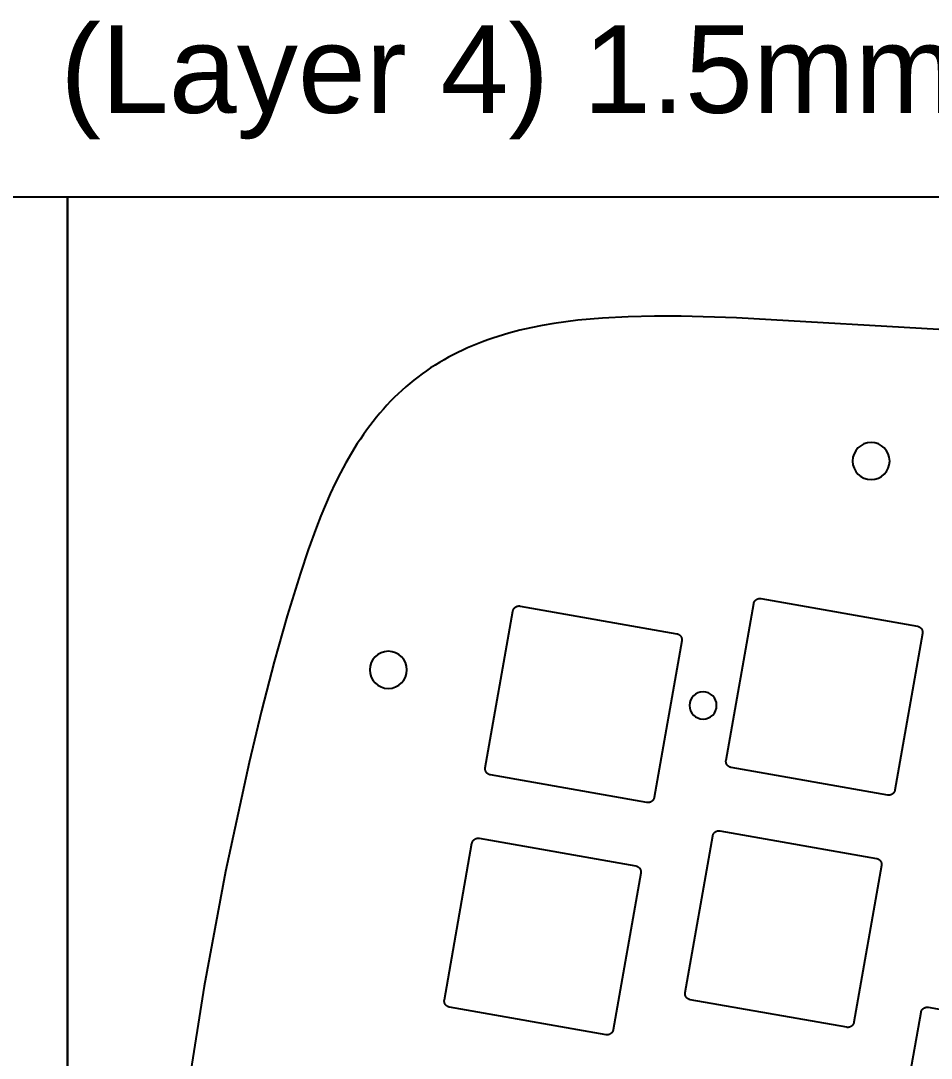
# Model space of a CAD drawing. Extents: x -770 to 754, y -86 to 233.
# Drawn here: x 140.9 to 214.4, y 149 to 232.8 of the extents above; entities that cross this region are included whole.
import ezdxf

# ---------------------------------------------------------------- set-up
doc = ezdxf.new("R2010")
doc.units = 0
doc.layers.add('2D_ACR_PLOT$CUT2', color=3, linetype='CONTINUOUS')
doc.layers.add('2D_ACR_PLOT$NOPRINT', color=200, linetype='CONTINUOUS')
doc.styles.add('ARIAL_REGULAR', font='arial.ttf')

msp = doc.modelspace()

# ---------------------------------------------------------------- linework, layer by layer
at = {"layer": '2D_ACR_PLOT$CUT2'}
for p, q in [((187.898, 208.755), (186.89, 208.674)), ((189.959, 208.865), (187.898, 208.755)), ((192.076, 208.914), (189.959, 208.865)), ((194.244, 208.91), (192.076, 208.914)), ((198.711, 208.782), (194.244, 208.91)), ((217.547, 207.68), (198.711, 208.782)), ((182.105, 207.974), (181.203, 207.767)), ((183.027, 208.157), (182.105, 207.974)), ((183.966, 208.317), (183.027, 208.157)), ((184.924, 208.457), (183.966, 208.317)), ((185.899, 208.575), (184.924, 208.457)), ((186.89, 208.674), (185.899, 208.575)), ((179.033, 207.142), (178.614, 206.998)), ((179.457, 207.28), (179.033, 207.142)), ((180.32, 207.536), (179.457, 207.28)), ((181.203, 207.767), (180.32, 207.536)), ((176.991, 206.353), (176.599, 206.175)), ((177.389, 206.525), (176.991, 206.353)), ((177.792, 206.689), (177.389, 206.525)), ((178.201, 206.847), (177.792, 206.689)), ((178.614, 206.998), (178.201, 206.847)), ((175.083, 205.39), (174.718, 205.176)), ((175.454, 205.597), (175.083, 205.39)), ((175.83, 205.797), (175.454, 205.597)), ((176.212, 205.989), (175.83, 205.797)), ((176.599, 206.175), (176.212, 205.989)), ((174.004, 204.726), (173.655, 204.49)), ((174.358, 204.955), (174.004, 204.726)), ((174.718, 205.176), (174.358, 204.955)), ((172.643, 203.737), (172.316, 203.471)), ((172.975, 203.995), (172.643, 203.737)), ((173.312, 204.246), (172.975, 203.995)), ((173.655, 204.49), (173.312, 204.246)), ((171.68, 202.918), (171.37, 202.63)), ((171.995, 203.198), (171.68, 202.918)), ((172.316, 203.471), (171.995, 203.198)), ((170.768, 202.032), (170.474, 201.722)), ((171.066, 202.335), (170.768, 202.032)), ((171.37, 202.63), (171.066, 202.335)), ((170.187, 201.405), (169.904, 201.081)), ((170.474, 201.722), (170.187, 201.405)), ((169.356, 200.41), (169.09, 200.065)), ((169.628, 200.749), (169.356, 200.41)), ((169.904, 201.081), (169.628, 200.749)), ((168.829, 199.712), (168.574, 199.353)), ((169.09, 200.065), (168.829, 199.712)), ((168.323, 198.987), (168.078, 198.614)), ((168.574, 199.353), (168.323, 198.987)), ((167.602, 197.85), (167.146, 197.06)), ((168.078, 198.614), (167.602, 197.85)), ((167.146, 197.06), (166.709, 196.247)), ((166.709, 196.247), (166.29, 195.411)), ((166.29, 195.411), (165.889, 194.555)), ((165.889, 194.555), (165.504, 193.679)), ((165.504, 193.679), (165.135, 192.786)), ((165.135, 192.786), (164.78, 191.877)), ((164.78, 191.877), (164.108, 190.024)), ((164.108, 190.024), (163.479, 188.137)), ((163.479, 188.137), (162.419, 184.695)), ((200.397, 186.061), (200.413, 186.068)), ((200.413, 186.068), (200.429, 186.074)), ((200.429, 186.074), (200.445, 186.079)), ((200.445, 186.079), (200.461, 186.084)), ((200.461, 186.084), (200.478, 186.088)), ((200.478, 186.088), (200.495, 186.092)), ((200.495, 186.092), (200.511, 186.095)), ((200.511, 186.095), (200.528, 186.097)), ((200.528, 186.097), (200.545, 186.099)), ((200.545, 186.099), (200.562, 186.101)), ((200.562, 186.101), (200.579, 186.102)), ((200.579, 186.102), (200.596, 186.102)), ((200.596, 186.102), (200.614, 186.101)), ((200.614, 186.101), (200.631, 186.1)), ((200.631, 186.1), (200.648, 186.099)), ((200.648, 186.099), (200.665, 186.097)), ((200.665, 186.097), (200.681, 186.094)), ((200.681, 186.094), (213.336, 183.863)), ((180.694, 185.218), (180.702, 185.233)), ((180.702, 185.233), (180.71, 185.248)), ((180.71, 185.248), (180.719, 185.263)), ((180.719, 185.263), (180.728, 185.277)), ((180.728, 185.277), (180.737, 185.291)), ((180.737, 185.291), (180.748, 185.305)), ((180.748, 185.305), (180.758, 185.318)), ((180.758, 185.318), (180.769, 185.331)), ((180.769, 185.331), (180.781, 185.344)), ((180.781, 185.344), (180.793, 185.356)), ((180.793, 185.356), (180.805, 185.368)), ((180.805, 185.368), (180.818, 185.379)), ((180.818, 185.379), (180.831, 185.39)), ((180.831, 185.39), (180.844, 185.401)), ((180.844, 185.401), (180.858, 185.411)), ((180.858, 185.411), (180.872, 185.42)), ((180.872, 185.42), (180.887, 185.43)), ((180.887, 185.43), (180.901, 185.438)), ((180.901, 185.438), (180.916, 185.446)), ((180.916, 185.446), (180.932, 185.454)), ((180.932, 185.454), (180.947, 185.461)), ((180.947, 185.461), (180.963, 185.467)), ((180.963, 185.467), (180.979, 185.473)), ((180.979, 185.473), (180.995, 185.478)), ((180.995, 185.478), (181.012, 185.483)), ((181.012, 185.483), (181.028, 185.488)), ((181.028, 185.488), (181.045, 185.491)), ((181.045, 185.491), (181.062, 185.494)), ((181.062, 185.494), (181.079, 185.497)), ((181.079, 185.497), (181.096, 185.499)), ((181.096, 185.499), (181.113, 185.5)), ((181.113, 185.5), (181.13, 185.501)), ((181.13, 185.501), (181.147, 185.501)), ((181.147, 185.501), (181.164, 185.501)), ((181.164, 185.501), (181.181, 185.5)), ((181.181, 185.5), (181.198, 185.499)), ((181.198, 185.499), (181.215, 185.496)), ((181.215, 185.496), (181.232, 185.494)), ((181.232, 185.494), (193.886, 183.262)), ((197.871, 173.034), (200.102, 185.689)), ((200.102, 185.689), (200.105, 185.705)), ((200.105, 185.705), (200.109, 185.722)), ((200.109, 185.722), (200.114, 185.739)), ((200.114, 185.739), (200.119, 185.755)), ((200.119, 185.755), (200.124, 185.771)), ((200.124, 185.771), (200.13, 185.787)), ((200.13, 185.787), (200.137, 185.803)), ((200.137, 185.803), (200.144, 185.818)), ((200.144, 185.818), (200.151, 185.833)), ((200.151, 185.833), (200.16, 185.848)), ((200.16, 185.848), (200.168, 185.863)), ((200.168, 185.863), (200.178, 185.878)), ((200.178, 185.878), (200.187, 185.892)), ((200.187, 185.892), (200.197, 185.905)), ((200.197, 185.905), (200.208, 185.919)), ((200.208, 185.919), (200.219, 185.932)), ((200.219, 185.932), (200.23, 185.944)), ((200.23, 185.944), (200.242, 185.957)), ((200.242, 185.957), (200.255, 185.968)), ((200.255, 185.968), (200.267, 185.98)), ((200.267, 185.98), (200.28, 185.991)), ((200.28, 185.991), (200.294, 186.001)), ((200.294, 186.001), (200.308, 186.011)), ((200.308, 186.011), (200.322, 186.021)), ((200.322, 186.021), (200.336, 186.03)), ((200.336, 186.03), (200.351, 186.039)), ((200.351, 186.039), (200.366, 186.047)), ((200.366, 186.047), (200.382, 186.054)), ((200.382, 186.054), (200.397, 186.061)), ((162.419, 184.695), (161.37, 180.981)), ((178.421, 172.433), (180.652, 185.088)), ((180.652, 185.088), (180.656, 185.105)), ((180.656, 185.105), (180.659, 185.122)), ((180.659, 185.122), (180.664, 185.138)), ((180.664, 185.138), (180.669, 185.154)), ((180.669, 185.154), (180.674, 185.171)), ((180.674, 185.171), (180.68, 185.187)), ((180.68, 185.187), (180.687, 185.202)), ((180.687, 185.202), (180.694, 185.218)), ((213.336, 183.863), (213.353, 183.86)), ((213.353, 183.86), (213.37, 183.856)), ((213.37, 183.856), (213.386, 183.851)), ((213.386, 183.851), (213.402, 183.846)), ((213.402, 183.846), (213.419, 183.841)), ((213.419, 183.841), (213.435, 183.835)), ((213.435, 183.835), (213.45, 183.828)), ((213.45, 183.828), (213.466, 183.821)), ((213.466, 183.821), (213.481, 183.813)), ((213.481, 183.813), (213.496, 183.805)), ((213.496, 183.805), (213.511, 183.797)), ((213.511, 183.797), (213.525, 183.787)), ((213.525, 183.787), (213.539, 183.778)), ((213.539, 183.778), (213.553, 183.768)), ((213.553, 183.768), (213.566, 183.757)), ((213.566, 183.757), (213.579, 183.746)), ((213.579, 183.746), (213.592, 183.735)), ((213.592, 183.735), (213.604, 183.723)), ((213.604, 183.723), (213.616, 183.71)), ((213.616, 183.71), (213.627, 183.698)), ((213.627, 183.698), (213.638, 183.684)), ((213.638, 183.684), (213.649, 183.671)), ((213.649, 183.671), (213.659, 183.657)), ((213.659, 183.657), (213.668, 183.643)), ((213.668, 183.643), (213.678, 183.629)), ((213.678, 183.629), (213.686, 183.614)), ((213.686, 183.614), (213.694, 183.599)), ((213.694, 183.599), (213.702, 183.583)), ((213.702, 183.583), (213.709, 183.568)), ((213.709, 183.568), (213.715, 183.552)), ((213.715, 183.552), (213.721, 183.536)), ((193.886, 183.262), (193.903, 183.259)), ((193.903, 183.259), (193.92, 183.255)), ((193.92, 183.255), (193.936, 183.251)), ((193.936, 183.251), (193.953, 183.246)), ((193.953, 183.246), (193.969, 183.24)), ((193.969, 183.24), (193.985, 183.234)), ((193.985, 183.234), (194.001, 183.228)), ((194.001, 183.228), (194.016, 183.221)), ((194.016, 183.221), (194.031, 183.213)), ((194.031, 183.213), (194.046, 183.205)), ((194.046, 183.205), (194.061, 183.196)), ((194.061, 183.196), (194.075, 183.187)), ((194.075, 183.187), (194.089, 183.177)), ((194.089, 183.177), (194.103, 183.167)), ((194.103, 183.167), (194.117, 183.157)), ((194.117, 183.157), (194.13, 183.146)), ((194.13, 183.146), (194.142, 183.134)), ((194.142, 183.134), (194.154, 183.122)), ((194.154, 183.122), (194.166, 183.11)), ((194.166, 183.11), (194.178, 183.097)), ((194.178, 183.097), (194.189, 183.084)), ((194.189, 183.084), (194.199, 183.071)), ((194.199, 183.071), (194.209, 183.057)), ((194.209, 183.057), (194.219, 183.043)), ((194.219, 183.043), (194.228, 183.028)), ((194.228, 183.028), (194.236, 183.013)), ((194.236, 183.013), (194.244, 182.998)), ((194.244, 182.998), (194.252, 182.983)), ((194.252, 182.983), (194.259, 182.967)), ((194.259, 182.967), (194.265, 182.952)), ((194.265, 182.952), (194.271, 182.936)), ((194.271, 182.936), (194.277, 182.919)), ((194.277, 182.919), (194.282, 182.903)), ((194.282, 182.903), (194.286, 182.886)), ((194.286, 182.886), (194.29, 182.87)), ((194.29, 182.87), (194.293, 182.853)), ((194.293, 182.853), (194.295, 182.836)), ((194.295, 182.836), (194.297, 182.819)), ((194.297, 182.717), (194.295, 182.7)), ((194.297, 182.819), (194.299, 182.802)), ((194.298, 182.734), (194.297, 182.717)), ((194.299, 182.751), (194.298, 182.734)), ((194.299, 182.802), (194.299, 182.785)), ((194.299, 182.785), (194.3, 182.768)), ((194.3, 182.768), (194.299, 182.751)), ((213.742, 183.284), (211.51, 170.629)), ((213.721, 183.536), (213.726, 183.52)), ((213.726, 183.52), (213.731, 183.503)), ((213.731, 183.503), (213.736, 183.487)), ((213.736, 183.487), (213.739, 183.47)), ((213.739, 183.47), (213.742, 183.453)), ((213.742, 183.453), (213.745, 183.437)), ((213.744, 183.3), (213.742, 183.284)), ((213.747, 183.317), (213.744, 183.3)), ((213.745, 183.437), (213.747, 183.42)), ((213.747, 183.42), (213.748, 183.403)), ((213.748, 183.334), (213.747, 183.317)), ((213.748, 183.403), (213.749, 183.386)), ((213.749, 183.351), (213.748, 183.334)), ((213.749, 183.386), (213.749, 183.369)), ((213.749, 183.369), (213.749, 183.351)), ((194.292, 182.683), (192.061, 170.028)), ((194.295, 182.7), (194.292, 182.683)), ((161.37, 180.981), (160.338, 177.029)), ((160.338, 177.029), (159.332, 172.868)), ((159.332, 172.868), (157.422, 164.051)), ((197.863, 172.949), (197.864, 172.966)), ((197.863, 172.932), (197.863, 172.949)), ((197.864, 172.915), (197.863, 172.932)), ((197.864, 172.983), (197.866, 173)), ((197.864, 172.966), (197.864, 172.983)), ((197.866, 172.898), (197.864, 172.915)), ((197.866, 173), (197.868, 173.017)), ((197.868, 172.881), (197.866, 172.898)), ((197.868, 173.017), (197.871, 173.034)), ((197.87, 172.864), (197.868, 172.881)), ((197.873, 172.847), (197.87, 172.864)), ((197.877, 172.83), (197.873, 172.847)), ((197.881, 172.814), (197.877, 172.83)), ((197.886, 172.798), (197.881, 172.814)), ((197.891, 172.781), (197.886, 172.798)), ((197.897, 172.765), (197.891, 172.781)), ((197.904, 172.75), (197.897, 172.765)), ((197.911, 172.734), (197.904, 172.75)), ((197.918, 172.719), (197.911, 172.734)), ((197.926, 172.704), (197.918, 172.719)), ((197.935, 172.689), (197.926, 172.704)), ((197.944, 172.674), (197.935, 172.689)), ((197.954, 172.66), (197.944, 172.674)), ((197.964, 172.646), (197.954, 172.66)), ((178.413, 172.348), (178.414, 172.366)), ((178.414, 172.331), (178.413, 172.348)), ((178.414, 172.366), (178.415, 172.383)), ((178.414, 172.314), (178.414, 172.331)), ((178.416, 172.297), (178.414, 172.314)), ((178.415, 172.383), (178.416, 172.4)), ((178.416, 172.4), (178.418, 172.417)), ((178.418, 172.28), (178.416, 172.297)), ((178.418, 172.417), (178.421, 172.433)), ((178.42, 172.263), (178.418, 172.28)), ((178.423, 172.247), (178.42, 172.263)), ((178.427, 172.23), (178.423, 172.247)), ((178.431, 172.213), (178.427, 172.23)), ((178.436, 172.197), (178.431, 172.213)), ((178.442, 172.181), (178.436, 172.197)), ((178.448, 172.165), (178.442, 172.181)), ((178.454, 172.149), (178.448, 172.165)), ((178.461, 172.134), (178.454, 172.149)), ((178.469, 172.118), (178.461, 172.134)), ((178.477, 172.103), (178.469, 172.118)), ((178.485, 172.088), (178.477, 172.103)), ((178.494, 172.074), (178.485, 172.088)), ((178.504, 172.06), (178.494, 172.074)), ((178.514, 172.046), (178.504, 172.06)), ((178.524, 172.032), (178.514, 172.046)), ((178.535, 172.019), (178.524, 172.032)), ((178.547, 172.007), (178.535, 172.019)), ((178.559, 171.994), (178.547, 172.007)), ((178.571, 171.982), (178.559, 171.994)), ((178.583, 171.971), (178.571, 171.982)), ((178.596, 171.96), (178.583, 171.971)), ((178.61, 171.949), (178.596, 171.96)), ((178.624, 171.939), (178.61, 171.949)), ((178.638, 171.929), (178.624, 171.939)), ((178.652, 171.92), (178.638, 171.929)), ((178.667, 171.912), (178.652, 171.92)), ((178.682, 171.903), (178.667, 171.912)), ((178.697, 171.896), (178.682, 171.903)), ((178.712, 171.889), (178.697, 171.896)), ((178.728, 171.882), (178.712, 171.889)), ((178.744, 171.876), (178.728, 171.882)), ((178.76, 171.871), (178.744, 171.876)), ((178.777, 171.866), (178.76, 171.871)), ((178.793, 171.861), (178.777, 171.866)), ((178.81, 171.857), (178.793, 171.861)), ((178.827, 171.854), (178.81, 171.857)), ((191.481, 169.623), (178.827, 171.854)), ((197.974, 172.633), (197.964, 172.646)), ((197.985, 172.62), (197.974, 172.633)), ((197.996, 172.607), (197.985, 172.62)), ((198.008, 172.595), (197.996, 172.607)), ((198.021, 172.583), (198.008, 172.595)), ((198.033, 172.571), (198.021, 172.583)), ((198.046, 172.56), (198.033, 172.571)), ((198.06, 172.55), (198.046, 172.56)), ((198.073, 172.54), (198.06, 172.55)), ((198.087, 172.53), (198.073, 172.54)), ((198.102, 172.521), (198.087, 172.53)), ((198.116, 172.512), (198.102, 172.521)), ((198.131, 172.504), (198.116, 172.512)), ((198.147, 172.496), (198.131, 172.504)), ((198.162, 172.489), (198.147, 172.496)), ((198.178, 172.483), (198.162, 172.489)), ((198.194, 172.477), (198.178, 172.483)), ((198.21, 172.471), (198.194, 172.477)), ((198.226, 172.466), (198.21, 172.471)), ((198.243, 172.462), (198.226, 172.466)), ((198.26, 172.458), (198.243, 172.462)), ((198.276, 172.455), (198.26, 172.458)), ((210.931, 170.223), (198.276, 172.455)), ((210.948, 170.221), (210.931, 170.223)), ((210.965, 170.218), (210.948, 170.221)), ((210.982, 170.217), (210.965, 170.218)), ((210.999, 170.216), (210.982, 170.217)), ((211.016, 170.216), (210.999, 170.216)), ((211.033, 170.216), (211.016, 170.216)), ((211.05, 170.217), (211.033, 170.216)), ((211.067, 170.218), (211.05, 170.217)), ((211.084, 170.22), (211.067, 170.218)), ((211.101, 170.223), (211.084, 170.22)), ((211.118, 170.226), (211.101, 170.223)), ((211.134, 170.229), (211.118, 170.226)), ((211.151, 170.234), (211.134, 170.229)), ((211.167, 170.238), (211.151, 170.234)), ((211.184, 170.244), (211.167, 170.238)), ((211.2, 170.25), (211.184, 170.244)), ((211.215, 170.256), (211.2, 170.25)), ((211.231, 170.263), (211.215, 170.256)), ((211.246, 170.271), (211.231, 170.263)), ((211.261, 170.279), (211.246, 170.271)), ((211.276, 170.287), (211.261, 170.279)), ((211.291, 170.296), (211.276, 170.287)), ((211.305, 170.306), (211.291, 170.296)), ((211.319, 170.316), (211.305, 170.306)), ((211.332, 170.327), (211.319, 170.316)), ((211.345, 170.338), (211.332, 170.327)), ((211.358, 170.349), (211.345, 170.338)), ((211.37, 170.361), (211.358, 170.349)), ((211.382, 170.373), (211.37, 170.361)), ((211.394, 170.386), (211.382, 170.373)), ((211.405, 170.399), (211.394, 170.386)), ((211.415, 170.412), (211.405, 170.399)), ((211.425, 170.426), (211.415, 170.412)), ((211.435, 170.44), (211.425, 170.426)), ((211.444, 170.454), (211.435, 170.44)), ((211.453, 170.469), (211.444, 170.454)), ((211.461, 170.484), (211.453, 170.469)), ((211.469, 170.499), (211.461, 170.484)), ((211.476, 170.515), (211.469, 170.499)), ((211.482, 170.53), (211.476, 170.515)), ((211.488, 170.546), (211.482, 170.53)), ((211.494, 170.563), (211.488, 170.546)), ((211.499, 170.579), (211.494, 170.563)), ((211.503, 170.595), (211.499, 170.579)), ((211.507, 170.612), (211.503, 170.595)), ((211.51, 170.629), (211.507, 170.612)), ((191.498, 169.62), (191.481, 169.623)), ((191.515, 169.618), (191.498, 169.62)), ((191.532, 169.616), (191.515, 169.618)), ((191.549, 169.616), (191.532, 169.616)), ((191.566, 169.615), (191.549, 169.616)), ((191.583, 169.615), (191.566, 169.615)), ((191.6, 169.616), (191.583, 169.615)), ((191.617, 169.618), (191.6, 169.616)), ((191.634, 169.62), (191.617, 169.618)), ((191.651, 169.622), (191.634, 169.62)), ((191.668, 169.625), (191.651, 169.622)), ((191.685, 169.629), (191.668, 169.625)), ((191.701, 169.633), (191.685, 169.629)), ((191.718, 169.638), (191.701, 169.633)), ((191.734, 169.643), (191.718, 169.638)), ((191.75, 169.649), (191.734, 169.643)), ((191.766, 169.656), (191.75, 169.649)), ((191.781, 169.663), (191.766, 169.656)), ((191.797, 169.67), (191.781, 169.663)), ((191.812, 169.678), (191.797, 169.67)), ((191.826, 169.687), (191.812, 169.678)), ((191.841, 169.696), (191.826, 169.687)), ((191.855, 169.706), (191.841, 169.696)), ((191.869, 169.716), (191.855, 169.706)), ((191.882, 169.726), (191.869, 169.716)), ((191.895, 169.737), (191.882, 169.726)), ((191.908, 169.748), (191.895, 169.737)), ((191.92, 169.76), (191.908, 169.748)), ((191.932, 169.773), (191.92, 169.76)), ((191.944, 169.785), (191.932, 169.773)), ((191.955, 169.798), (191.944, 169.785)), ((191.965, 169.812), (191.955, 169.798)), ((191.976, 169.825), (191.965, 169.812)), ((191.985, 169.839), (191.976, 169.825)), ((191.994, 169.854), (191.985, 169.839)), ((192.003, 169.868), (191.994, 169.854)), ((192.011, 169.883), (192.003, 169.868)), ((192.019, 169.899), (192.011, 169.883)), ((192.026, 169.914), (192.019, 169.899)), ((192.033, 169.93), (192.026, 169.914)), ((192.039, 169.946), (192.033, 169.93)), ((192.044, 169.962), (192.039, 169.946)), ((192.049, 169.978), (192.044, 169.962)), ((192.054, 169.995), (192.049, 169.978)), ((192.057, 170.012), (192.054, 169.995)), ((192.061, 170.028), (192.057, 170.012)), ((194.563, 154.273), (196.794, 166.928)), ((196.794, 166.928), (196.797, 166.945)), ((196.797, 166.945), (196.801, 166.961)), ((196.801, 166.961), (196.806, 166.978)), ((196.806, 166.978), (196.811, 166.994)), ((196.811, 166.994), (196.816, 167.01)), ((196.816, 167.01), (196.822, 167.026)), ((196.822, 167.026), (196.829, 167.042)), ((196.829, 167.042), (196.836, 167.058)), ((196.836, 167.058), (196.843, 167.073)), ((196.843, 167.073), (196.852, 167.088)), ((196.852, 167.088), (196.86, 167.103)), ((196.86, 167.103), (196.87, 167.117)), ((196.87, 167.117), (196.879, 167.131)), ((196.879, 167.131), (196.889, 167.145)), ((196.889, 167.145), (196.9, 167.158)), ((196.9, 167.158), (196.911, 167.171)), ((196.911, 167.171), (196.922, 167.184)), ((196.922, 167.184), (196.934, 167.196)), ((196.934, 167.196), (196.947, 167.208)), ((196.947, 167.208), (196.959, 167.219)), ((196.959, 167.219), (196.972, 167.23)), ((196.972, 167.23), (196.986, 167.241)), ((196.986, 167.241), (197, 167.251)), ((197, 167.251), (197.014, 167.26)), ((197.014, 167.26), (197.028, 167.269)), ((197.028, 167.269), (197.043, 167.278)), ((197.043, 167.278), (197.058, 167.286)), ((197.058, 167.286), (197.074, 167.294)), ((197.074, 167.294), (197.089, 167.301)), ((197.089, 167.301), (197.105, 167.307)), ((197.105, 167.307), (197.121, 167.313)), ((197.121, 167.313), (197.137, 167.318)), ((197.137, 167.318), (197.153, 167.323)), ((197.153, 167.323), (197.17, 167.327)), ((197.17, 167.327), (197.187, 167.331)), ((197.187, 167.331), (197.203, 167.334)), ((197.203, 167.334), (197.22, 167.337)), ((197.22, 167.337), (197.237, 167.339)), ((197.237, 167.339), (197.254, 167.34)), ((197.254, 167.34), (197.271, 167.341)), ((197.271, 167.341), (197.288, 167.341)), ((197.288, 167.341), (197.306, 167.341)), ((197.306, 167.341), (197.323, 167.34)), ((197.323, 167.34), (197.34, 167.338)), ((197.34, 167.338), (197.357, 167.336)), ((197.357, 167.336), (197.373, 167.334)), ((197.373, 167.334), (210.028, 165.102)), ((175.113, 153.673), (177.344, 166.328)), ((177.344, 166.328), (177.348, 166.344)), ((177.348, 166.344), (177.351, 166.361)), ((177.351, 166.361), (177.356, 166.377)), ((177.356, 166.377), (177.361, 166.394)), ((177.361, 166.394), (177.366, 166.41)), ((177.366, 166.41), (177.372, 166.426)), ((177.372, 166.426), (177.379, 166.442)), ((177.379, 166.442), (177.386, 166.457)), ((177.386, 166.457), (177.394, 166.472)), ((177.394, 166.472), (177.402, 166.487)), ((177.402, 166.487), (177.411, 166.502)), ((177.411, 166.502), (177.42, 166.517)), ((177.42, 166.517), (177.429, 166.531)), ((177.429, 166.531), (177.44, 166.544)), ((177.44, 166.544), (177.45, 166.558)), ((177.45, 166.558), (177.461, 166.571)), ((177.461, 166.571), (177.473, 166.583)), ((177.473, 166.583), (177.485, 166.596)), ((177.485, 166.596), (177.497, 166.607)), ((177.497, 166.607), (177.51, 166.619)), ((177.51, 166.619), (177.523, 166.63)), ((177.523, 166.63), (177.536, 166.64)), ((177.536, 166.64), (177.55, 166.65)), ((177.55, 166.65), (177.564, 166.66)), ((177.564, 166.66), (177.579, 166.669)), ((177.579, 166.669), (177.593, 166.677)), ((177.593, 166.677), (177.608, 166.686)), ((177.608, 166.686), (177.624, 166.693)), ((177.624, 166.693), (177.639, 166.7)), ((177.639, 166.7), (177.655, 166.707)), ((177.655, 166.707), (177.671, 166.713)), ((177.671, 166.713), (177.687, 166.718)), ((177.687, 166.718), (177.704, 166.723)), ((177.704, 166.723), (177.72, 166.727)), ((177.72, 166.727), (177.737, 166.731)), ((177.737, 166.731), (177.754, 166.734)), ((177.754, 166.734), (177.771, 166.736)), ((177.771, 166.736), (177.788, 166.738)), ((177.788, 166.738), (177.805, 166.74)), ((177.805, 166.74), (177.822, 166.741)), ((177.822, 166.741), (177.839, 166.741)), ((177.839, 166.741), (177.856, 166.74)), ((177.856, 166.74), (177.873, 166.739)), ((177.873, 166.739), (177.89, 166.738)), ((177.89, 166.738), (177.907, 166.736)), ((177.907, 166.736), (177.924, 166.733)), ((177.924, 166.733), (190.578, 164.502)), ((190.578, 164.502), (190.595, 164.499)), ((190.595, 164.499), (190.612, 164.495)), ((190.612, 164.495), (190.628, 164.49)), ((190.628, 164.49), (190.645, 164.485)), ((190.645, 164.485), (190.661, 164.48)), ((190.661, 164.48), (190.677, 164.474)), ((190.677, 164.474), (190.693, 164.467)), ((190.693, 164.467), (190.708, 164.46)), ((190.708, 164.46), (190.723, 164.452)), ((190.723, 164.452), (190.738, 164.444)), ((190.738, 164.444), (190.753, 164.436)), ((190.753, 164.436), (190.767, 164.426)), ((190.767, 164.426), (190.781, 164.417)), ((190.781, 164.417), (190.795, 164.407)), ((190.795, 164.407), (190.809, 164.396)), ((190.809, 164.396), (190.822, 164.385)), ((190.822, 164.385), (190.834, 164.373)), ((190.834, 164.373), (190.846, 164.362)), ((190.846, 164.362), (190.858, 164.349)), ((190.858, 164.349), (190.87, 164.337)), ((190.87, 164.337), (190.881, 164.323)), ((190.881, 164.323), (190.891, 164.31)), ((190.891, 164.31), (190.901, 164.296)), ((190.901, 164.296), (190.911, 164.282)), ((190.911, 164.282), (190.92, 164.268)), ((210.434, 164.523), (208.202, 151.868)), ((210.028, 165.102), (210.045, 165.099)), ((210.045, 165.099), (210.062, 165.095)), ((210.062, 165.095), (210.078, 165.091)), ((210.078, 165.091), (210.094, 165.086)), ((210.094, 165.086), (210.111, 165.08)), ((210.111, 165.08), (210.127, 165.074)), ((210.127, 165.074), (210.142, 165.068)), ((210.142, 165.068), (210.158, 165.061)), ((210.158, 165.061), (210.173, 165.053)), ((210.173, 165.053), (210.188, 165.045)), ((210.188, 165.045), (210.203, 165.036)), ((210.203, 165.036), (210.217, 165.027)), ((210.217, 165.027), (210.231, 165.017)), ((210.231, 165.017), (210.245, 165.007)), ((210.245, 165.007), (210.258, 164.996)), ((210.258, 164.996), (210.271, 164.985)), ((210.271, 164.985), (210.284, 164.974)), ((210.284, 164.974), (210.296, 164.962)), ((210.296, 164.962), (210.308, 164.95)), ((210.308, 164.95), (210.319, 164.937)), ((210.319, 164.937), (210.33, 164.924)), ((210.33, 164.924), (210.341, 164.91)), ((210.341, 164.91), (210.351, 164.897)), ((210.351, 164.897), (210.36, 164.882)), ((210.36, 164.882), (210.37, 164.868)), ((210.37, 164.868), (210.378, 164.853)), ((210.378, 164.853), (210.386, 164.838)), ((210.386, 164.838), (210.394, 164.823)), ((210.394, 164.823), (210.401, 164.807)), ((210.401, 164.807), (210.407, 164.791)), ((210.407, 164.791), (210.413, 164.775)), ((210.413, 164.775), (210.418, 164.759)), ((210.418, 164.759), (210.423, 164.743)), ((210.423, 164.743), (210.428, 164.726)), ((210.428, 164.726), (210.431, 164.71)), ((210.431, 164.71), (210.434, 164.693)), ((210.434, 164.693), (210.437, 164.676)), ((210.436, 164.54), (210.434, 164.523)), ((210.439, 164.557), (210.436, 164.54)), ((210.437, 164.676), (210.439, 164.659)), ((210.439, 164.659), (210.44, 164.642)), ((210.44, 164.574), (210.439, 164.557)), ((210.44, 164.642), (210.441, 164.625)), ((210.441, 164.591), (210.44, 164.574)), ((210.441, 164.625), (210.441, 164.608)), ((210.441, 164.608), (210.441, 164.591)), ((157.422, 164.051), (155.696, 154.783)), ((190.984, 163.923), (188.753, 151.268)), ((190.92, 164.268), (190.928, 164.253)), ((190.928, 164.253), (190.936, 164.238)), ((190.936, 164.238), (190.944, 164.222)), ((190.944, 164.222), (190.951, 164.207)), ((190.951, 164.207), (190.957, 164.191)), ((190.957, 164.191), (190.963, 164.175)), ((190.963, 164.175), (190.969, 164.159)), ((190.969, 164.159), (190.974, 164.142)), ((190.974, 164.142), (190.978, 164.126)), ((190.978, 164.126), (190.982, 164.109)), ((190.982, 164.109), (190.985, 164.092)), ((190.987, 163.939), (190.984, 163.923)), ((190.985, 164.092), (190.987, 164.076)), ((190.987, 164.076), (190.989, 164.059)), ((190.989, 163.956), (190.987, 163.939)), ((190.989, 164.059), (190.991, 164.042)), ((190.99, 163.973), (190.989, 163.956)), ((190.991, 163.99), (190.99, 163.973)), ((190.991, 164.042), (190.991, 164.025)), ((190.991, 164.025), (190.992, 164.007)), ((190.992, 164.007), (190.991, 163.99)), ((155.696, 154.783), (154.209, 145.316)), ((194.556, 154.222), (194.558, 154.239)), ((194.556, 154.205), (194.556, 154.222)), ((194.558, 154.239), (194.56, 154.256)), ((194.56, 154.256), (194.563, 154.273)), ((175.105, 153.588), (175.106, 153.605)), ((175.106, 153.571), (175.105, 153.588)), ((175.106, 153.605), (175.107, 153.622)), ((175.106, 153.554), (175.106, 153.571)), ((175.108, 153.537), (175.106, 153.554)), ((175.107, 153.622), (175.108, 153.639)), ((175.108, 153.639), (175.11, 153.656)), ((175.11, 153.52), (175.108, 153.537)), ((175.11, 153.656), (175.113, 153.673)), ((175.112, 153.503), (175.11, 153.52)), ((175.115, 153.486), (175.112, 153.503)), ((175.119, 153.469), (175.115, 153.486)), ((175.123, 153.453), (175.119, 153.469)), ((175.128, 153.437), (175.123, 153.453)), ((175.134, 153.42), (175.128, 153.437)), ((175.14, 153.404), (175.134, 153.42)), ((175.146, 153.388), (175.14, 153.404)), ((175.153, 153.373), (175.146, 153.388)), ((194.555, 154.188), (194.556, 154.205)), ((194.555, 154.171), (194.555, 154.188)), ((194.556, 154.154), (194.555, 154.171)), ((194.558, 154.137), (194.556, 154.154)), ((194.56, 154.12), (194.558, 154.137)), ((194.562, 154.103), (194.56, 154.12)), ((194.565, 154.087), (194.562, 154.103)), ((194.569, 154.07), (194.565, 154.087)), ((194.573, 154.053), (194.569, 154.07)), ((194.578, 154.037), (194.573, 154.053)), ((194.583, 154.021), (194.578, 154.037)), ((194.589, 154.005), (194.583, 154.021)), ((194.596, 153.989), (194.589, 154.005)), ((194.603, 153.973), (194.596, 153.989)), ((194.61, 153.958), (194.603, 153.973)), ((194.618, 153.943), (194.61, 153.958)), ((194.627, 153.928), (194.618, 153.943)), ((194.636, 153.914), (194.627, 153.928)), ((194.646, 153.9), (194.636, 153.914)), ((194.656, 153.886), (194.646, 153.9)), ((194.666, 153.872), (194.656, 153.886)), ((194.677, 153.859), (194.666, 153.872)), ((194.688, 153.847), (194.677, 153.859)), ((194.7, 153.834), (194.688, 153.847)), ((194.713, 153.822), (194.7, 153.834)), ((194.725, 153.811), (194.713, 153.822)), ((194.738, 153.8), (194.725, 153.811)), ((194.752, 153.789), (194.738, 153.8)), ((194.765, 153.779), (194.752, 153.789)), ((194.779, 153.769), (194.765, 153.779)), ((194.794, 153.76), (194.779, 153.769)), ((194.808, 153.752), (194.794, 153.76)), ((194.823, 153.743), (194.808, 153.752)), ((194.839, 153.736), (194.823, 153.743)), ((194.854, 153.729), (194.839, 153.736)), ((194.87, 153.722), (194.854, 153.729)), ((194.886, 153.716), (194.87, 153.722)), ((194.902, 153.71), (194.886, 153.716)), ((194.918, 153.705), (194.902, 153.71)), ((194.935, 153.701), (194.918, 153.705)), ((194.952, 153.697), (194.935, 153.701)), ((194.968, 153.694), (194.952, 153.697)), ((207.623, 151.463), (194.968, 153.694)), ((175.161, 153.358), (175.153, 153.373)), ((175.169, 153.343), (175.161, 153.358)), ((175.177, 153.328), (175.169, 153.343)), ((175.186, 153.313), (175.177, 153.328)), ((175.196, 153.299), (175.186, 153.313)), ((175.206, 153.285), (175.196, 153.299)), ((175.216, 153.272), (175.206, 153.285)), ((175.227, 153.259), (175.216, 153.272)), ((175.239, 153.246), (175.227, 153.259)), ((175.251, 153.234), (175.239, 153.246)), ((175.263, 153.222), (175.251, 153.234)), ((175.275, 153.21), (175.263, 153.222)), ((175.288, 153.199), (175.275, 153.21)), ((175.302, 153.189), (175.288, 153.199)), ((175.316, 153.179), (175.302, 153.189)), ((175.33, 153.169), (175.316, 153.179)), ((175.344, 153.16), (175.33, 153.169)), ((175.359, 153.151), (175.344, 153.16)), ((175.374, 153.143), (175.359, 153.151)), ((175.389, 153.135), (175.374, 153.143)), ((175.404, 153.128), (175.389, 153.135)), ((175.42, 153.122), (175.404, 153.128)), ((175.436, 153.115), (175.42, 153.122)), ((175.452, 153.11), (175.436, 153.115)), ((175.469, 153.105), (175.452, 153.11)), ((175.485, 153.101), (175.469, 153.105)), ((175.502, 153.097), (175.485, 153.101)), ((175.519, 153.094), (175.502, 153.097)), ((188.173, 150.862), (175.519, 153.094)), ((211.394, 140.022), (213.625, 152.676)), ((213.625, 152.676), (213.628, 152.693)), ((213.628, 152.693), (213.632, 152.71)), ((213.632, 152.71), (213.637, 152.726)), ((213.637, 152.726), (213.641, 152.743)), ((213.641, 152.743), (213.647, 152.759)), ((213.647, 152.759), (213.653, 152.775)), ((213.653, 152.775), (213.66, 152.79)), ((213.66, 152.79), (213.667, 152.806)), ((213.667, 152.806), (213.674, 152.821)), ((213.674, 152.821), (213.683, 152.836)), ((213.683, 152.836), (213.691, 152.851)), ((213.691, 152.851), (213.7, 152.865)), ((213.7, 152.865), (213.71, 152.879)), ((213.71, 152.879), (213.72, 152.893)), ((213.72, 152.893), (213.731, 152.907)), ((213.731, 152.907), (213.742, 152.92)), ((213.742, 152.92), (213.753, 152.932)), ((213.753, 152.932), (213.765, 152.944)), ((213.765, 152.944), (213.778, 152.956)), ((213.778, 152.956), (213.79, 152.968)), ((213.79, 152.968), (213.803, 152.979)), ((213.803, 152.979), (213.817, 152.989)), ((213.817, 152.989), (213.831, 152.999)), ((213.831, 152.999), (213.845, 153.009)), ((213.845, 153.009), (213.859, 153.018)), ((213.859, 153.018), (213.874, 153.026)), ((213.874, 153.026), (213.889, 153.034)), ((213.889, 153.034), (213.904, 153.042)), ((213.904, 153.042), (213.92, 153.049)), ((213.92, 153.049), (213.936, 153.055)), ((213.936, 153.055), (213.952, 153.061)), ((213.952, 153.061), (213.968, 153.067)), ((213.968, 153.067), (213.984, 153.071)), ((213.984, 153.071), (214.001, 153.076)), ((214.001, 153.076), (214.018, 153.079)), ((214.018, 153.079), (214.034, 153.083)), ((214.034, 153.083), (214.051, 153.085)), ((214.051, 153.085), (214.068, 153.087)), ((214.068, 153.087), (214.085, 153.088)), ((214.085, 153.088), (214.102, 153.089)), ((214.102, 153.089), (214.119, 153.09)), ((214.119, 153.09), (214.136, 153.089)), ((214.136, 153.089), (214.153, 153.088)), ((214.153, 153.088), (214.17, 153.087)), ((214.17, 153.087), (214.187, 153.085)), ((214.187, 153.085), (214.204, 153.082)), ((214.204, 153.082), (226.859, 150.851)), ((208.145, 151.708), (208.136, 151.694)), ((208.153, 151.723), (208.145, 151.708)), ((208.161, 151.739), (208.153, 151.723)), ((208.168, 151.754), (208.161, 151.739)), ((208.174, 151.77), (208.168, 151.754)), ((208.18, 151.786), (208.174, 151.77)), ((208.186, 151.802), (208.18, 151.786)), ((208.191, 151.818), (208.186, 151.802)), ((208.195, 151.835), (208.191, 151.818)), ((208.199, 151.851), (208.195, 151.835)), ((208.202, 151.868), (208.199, 151.851)), ((188.19, 150.859), (188.173, 150.862)), ((188.343, 150.862), (188.326, 150.859)), ((188.36, 150.865), (188.343, 150.862)), ((188.377, 150.868), (188.36, 150.865)), ((188.393, 150.873), (188.377, 150.868)), ((188.41, 150.877), (188.393, 150.873)), ((188.426, 150.883), (188.41, 150.877)), ((188.442, 150.889), (188.426, 150.883)), ((188.458, 150.895), (188.442, 150.889)), ((188.473, 150.902), (188.458, 150.895)), ((188.489, 150.91), (188.473, 150.902)), ((188.504, 150.918), (188.489, 150.91)), ((188.518, 150.926), (188.504, 150.918)), ((188.533, 150.935), (188.518, 150.926)), ((188.547, 150.945), (188.533, 150.935)), ((188.561, 150.955), (188.547, 150.945)), ((188.574, 150.966), (188.561, 150.955)), ((188.587, 150.976), (188.574, 150.966)), ((188.6, 150.988), (188.587, 150.976)), ((188.612, 151), (188.6, 150.988)), ((188.624, 151.012), (188.612, 151)), ((188.636, 151.025), (188.624, 151.012)), ((188.647, 151.038), (188.636, 151.025)), ((188.657, 151.051), (188.647, 151.038)), ((188.668, 151.065), (188.657, 151.051)), ((188.677, 151.079), (188.668, 151.065)), ((188.686, 151.093), (188.677, 151.079)), ((188.695, 151.108), (188.686, 151.093)), ((188.703, 151.123), (188.695, 151.108)), ((188.711, 151.138), (188.703, 151.123)), ((188.718, 151.154), (188.711, 151.138)), ((188.725, 151.169), (188.718, 151.154)), ((188.731, 151.185), (188.725, 151.169)), ((188.736, 151.202), (188.731, 151.185)), ((188.741, 151.218), (188.736, 151.202)), ((188.746, 151.234), (188.741, 151.218)), ((188.749, 151.251), (188.746, 151.234)), ((188.753, 151.268), (188.749, 151.251)), ((207.64, 151.46), (207.623, 151.463)), ((207.657, 151.458), (207.64, 151.46)), ((207.674, 151.456), (207.657, 151.458)), ((207.691, 151.455), (207.674, 151.456)), ((207.708, 151.455), (207.691, 151.455)), ((207.725, 151.455), (207.708, 151.455)), ((207.742, 151.456), (207.725, 151.455)), ((207.759, 151.457), (207.742, 151.456)), ((207.776, 151.459), (207.759, 151.457)), ((207.793, 151.462), (207.776, 151.459)), ((207.81, 151.465), (207.793, 151.462)), ((207.826, 151.469), (207.81, 151.465)), ((207.843, 151.473), (207.826, 151.469)), ((207.859, 151.478), (207.843, 151.473)), ((207.876, 151.483), (207.859, 151.478)), ((207.892, 151.489), (207.876, 151.483)), ((207.907, 151.496), (207.892, 151.489)), ((207.923, 151.503), (207.907, 151.496)), ((207.938, 151.51), (207.923, 151.503)), ((207.953, 151.518), (207.938, 151.51)), ((207.968, 151.527), (207.953, 151.518)), ((207.983, 151.536), (207.968, 151.527)), ((207.997, 151.545), (207.983, 151.536)), ((208.011, 151.555), (207.997, 151.545)), ((208.024, 151.566), (208.011, 151.555)), ((208.037, 151.577), (208.024, 151.566)), ((208.05, 151.588), (208.037, 151.577)), ((208.062, 151.6), (208.05, 151.588)), ((208.074, 151.612), (208.062, 151.6)), ((208.086, 151.625), (208.074, 151.612)), ((208.097, 151.638), (208.086, 151.625)), ((208.107, 151.651), (208.097, 151.638)), ((208.117, 151.665), (208.107, 151.651)), ((208.127, 151.679), (208.117, 151.665)), ((208.136, 151.694), (208.127, 151.679)), ((188.207, 150.857), (188.19, 150.859)), ((188.224, 150.856), (188.207, 150.857)), ((188.241, 150.855), (188.224, 150.856)), ((188.258, 150.855), (188.241, 150.855)), ((188.275, 150.855), (188.258, 150.855)), ((188.292, 150.856), (188.275, 150.855)), ((188.309, 150.857), (188.292, 150.856)), ((188.326, 150.859), (188.309, 150.857))]:
    msp.add_line(p, q, dxfattribs=at)
at = {"layer": '2D_ACR_PLOT$CUT2', "extrusion": (0, 0, -1)}
for centre, radius in [((-209.59, 197.206), 1.5), ((-170.588, 180.339), 1.5), ((-196.012, 177.468), 1.1)]:
    msp.add_circle(centre, radius, dxfattribs=at)
at = {"layer": '2D_ACR_PLOT$NOPRINT'}
for p, q in [((144.675, 218.511), (-160.125, 218.511)), ((144.675, -86.289), (144.675, 218.511)), ((449.475, 218.511), (144.675, 218.511)), ((144.675, 218.511), (144.675, -86.289))]:
    msp.add_line(p, q, dxfattribs=at)

# ---------------------------------------------------------------- texts
at = {"layer": '2D_ACR_PLOT$NOPRINT', "linetype": 'CONTINUOUS', "style": 'ARIAL_REGULAR'}
msp.add_text('(Layer 4) 1.5mm FR4 or ACR sheet', height=7.06746, dxfattribs=at).set_placement((144.074, 225.332))

doc.saveas('drawing.dxf')
